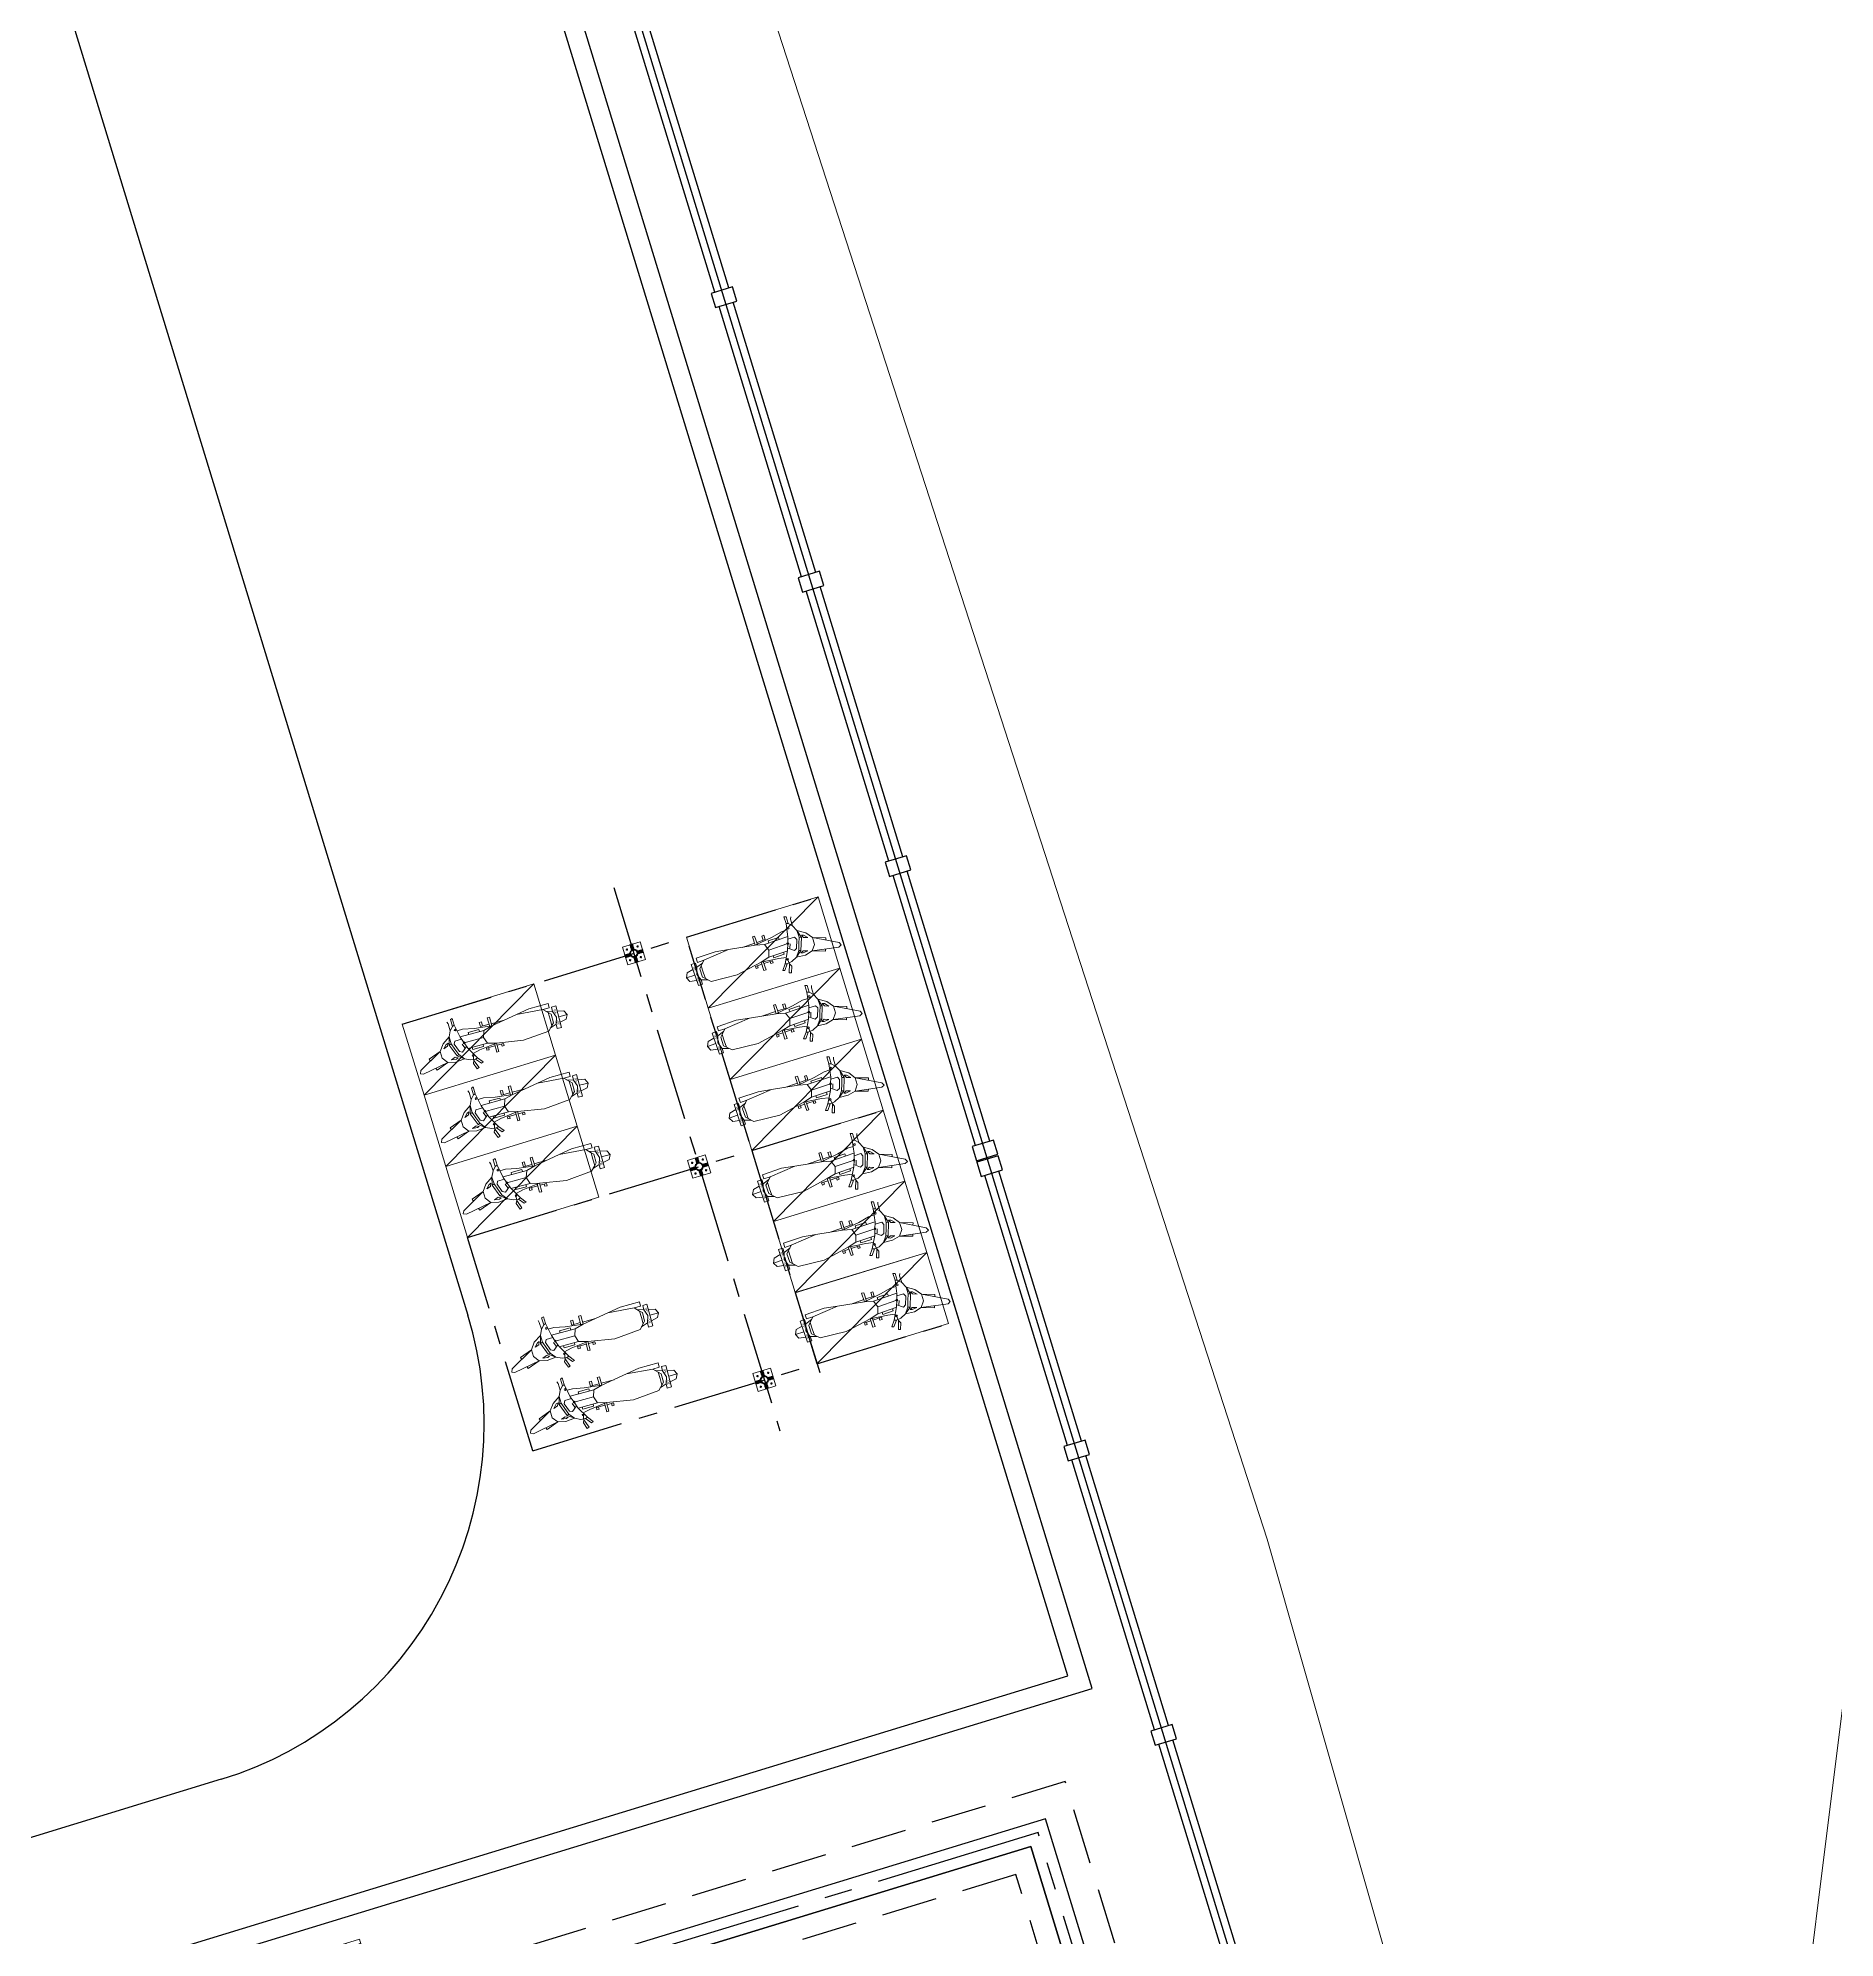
# Model space of a CAD drawing. Header units: inches. Extents: x 543393 to 2689207, y 1841861 to 9121372.
# Drawn here: x 547522.7 to 547546.88, y 1841974.76 to 1842000.31 of the extents above; entities that cross this region are included whole.
import ezdxf
from ezdxf.enums import TextEntityAlignment as Align

# ---------------------------------------------------------------- set-up
doc = ezdxf.new("R2010")
doc.units = ezdxf.units.IN
doc.header["$MEASUREMENT"] = 0
for name, pattern in [('CENTER', [2, 1.25, -0.25, 0.25, -0.25]), ('CENTER2', [1.125, 0.75, -0.125, 0.125, -0.125]), ('CONTINU', [0]), ('DASHDOT', [1, 0.5, -0.25, 0, -0.25]), ('HIDDEN', [0.375, 0.25, -0.125]), ('HIDDEN2', [0.1875, 0.125, -0.0625])]:
    doc.linetypes.add(name, pattern=pattern)
for name, color, linetype, lineweight in [('00', 5, 'Continuous', 9), ('01', 1, 'Continuous', 9), ('03', 1, 'Continuous', 13), ('08', 8, 'Continuous', 9), ('BK_DKTHEP', 5, 'Continuous', 9), ('Level 30', 7, 'Continuous', 0), ('NET03', 1, 'Continuous', 13), ('NET15', 2, 'Continuous', 13), ('NETKHUAT', 3, 'HIDDEN2', 13), ('NOITHAT', 8, 'Continuous', 9), ('TB moi', 3, 'Continuous', 9)]:
    doc.layers.add(name, color=color, linetype=linetype, lineweight=lineweight)
for name, color, linetype in [('0_Central_Road', 9, 'Continuous'), ('1', 3, 'Continuous'), ('Duong', 4, 'Continuous'), ('LAPMOI', 4, 'Continuous'), ('Tim', 30, 'CENTER'), ('XD-Mong TB', 4, 'Continuous')]:
    doc.layers.add(name, color=color, linetype=linetype)
doc.styles.add('CAD12', font='vntimeh.shx', dxfattribs={"width": 0.75, "height": 150})
doc.styles.add('Tahoma-R', font='tahoma.ttf')
doc.dimstyles.new('1-100', dxfattribs={"dimscale": 0, "dimtxt": 150, "dimasz": 100, "dimexe": 100, "dimexo": 0, "dimgap": 50, "dimtad": 1, "dimdec": 0, "dimdsep": 46, "dimtxsty": 'CAD12', "dimblk": 'ARCHTICK', "dimcen": 2.5, "dimdle": 150, "dimclrd": 8, "dimclre": 8, "dimclrt": 4, "dimadec": 0, "dimazin": 0, "dimtfac": 1, "dimtdec": 0, "dimtix": 1, "dimtmove": 2, "dimatfit": 2, "dimfxl": 200, "dimfxlon": 1, "dimtolj": 1, "dimtzin": 0, "dimarcsym": 0})

# ---------------------------------------------------------------- blocks, each defined once
blk = doc.blocks.new('HR')
at = {"layer": 'LAPMOI'}
for points in [[(197005, 65096), (197205, 65096), (197205, 65396), (197005, 65396)], [(201005, 65096), (201205, 65096), (201205, 65396), (201005, 65396)]]:
    blk.add_lwpolyline(points, close=True, dxfattribs=at)
for points in [[(197205, 65346), (201005, 65346)], [(197205, 65146), (201005, 65146)]]:
    blk.add_lwpolyline(points, dxfattribs=at)
blk = doc.blocks.new('BNCH')
at = {"layer": 'XD-Mong TB', "color": 8, "linetype": 'HIDDEN', "ltscale": 3000}
for points in [[(-550, -550), (7350, -550), (7350, 7350), (-550, 7350)], [(450, 450), (6350, 450), (6350, 6350), (450, 6350)]]:
    blk.add_lwpolyline(points, close=True, dxfattribs=at)
at = {"layer": 'XD-Mong TB'}
for points in [[(-150, -150), (6950, -150), (6950, 6950), (-150, 6950)], [(150, 6650), (6650, 6650), (6650, 150), (150, 150)], [(150, 150), (6650, 150), (6650, 6650), (150, 6650)]]:
    blk.add_lwpolyline(points, close=True, dxfattribs=at)
at = {"layer": 'XD-Mong TB', "color": 6, "linetype": 'CENTER2', "lineweight": 25, "ltscale": 3000}
blk.add_lwpolyline([(0, 0), (6800, 0), (6800, 6800), (0, 6800)], close=True, dxfattribs=at)
blk = doc.blocks.new('di 800')
at = {"color": 2}
for p, q in [((-773, 0), (-773, 53)), ((-719, 0), (-719, 23)), ((-719, 0), (-689, 0)), ((-689, 0), (-689, 23)), ((-127, -26), (-646, -26)), ((-646, -53), (-127, -53))]:
    blk.add_line(p, q, dxfattribs=at)
at = {"color": 5}
blk.add_line((200, 26), (0, 26), dxfattribs=at)
at = {"color": 2}
for points in [[(-646, 0), (-646, -53), (-773, -53), (-773, 0), (-646, 0)], [(-670, 0), (-127, 0)], [(-127, 0), (-127, -53), (0, -53), (0, 0), (-127, 0)]]:
    blk.add_lwpolyline(points, dxfattribs=at)
at = {"color": 5}
blk.add_lwpolyline([(200, -20), (53, -20), (53, 0), (0, 0), (0, 26), (200, 26)], close=True, dxfattribs=at)
at = {"color": 2}
blk.add_circle((-704, 37), 20.2, dxfattribs=at)
at = {"color": 2, "linetype": 'CONTINU'}
blk.add_arc((85, 90), 868, 189.4961, 264.402, dxfattribs=at)
blk = doc.blocks.new('_ArchTick')
at = {"color": 0, "linetype": 'ByBlock', "const_width": 0.5}
blk.add_lwpolyline([(-0.7, -0.7), (0.7, 0.7)], dxfattribs=at)
blk = doc.blocks.new('A$C10F07C29')
at = {"layer": 'NOITHAT', "color": 251}
blk.add_lwpolyline([(0, 1850), (1000, 1850), (1000, 0), (0, 0)], close=True, dxfattribs=at)
blk.add_lwpolyline([(0, 1850), (1000, 0)], dxfattribs=at)
blk = doc.blocks.new('A$C5FD90523')
at = {"layer": 'NET15'}
h = blk.add_hatch(color=251, dxfattribs=at)
h.paths.add_polyline_path([(50, 135), (0, 135), (0, 115), (50, 115)])
h.paths.add_polyline_path([(76, 135), (50, 135), (50, 115), (76, 115, -0.050382), (75, 125, -0.050382)])
h.paths.add_polyline_path([(200, 135), (174, 135, -0.050382), (175, 125, -0.050382), (174, 115), (200, 115)])
h.paths.add_polyline_path([(250, 135), (200, 135), (200, 115), (250, 115)])
for points in [[(78, 143, 0.413358), (70, 135), (76, 135, -0.039214)], [(78, 107, -0.413358), (70, 115), (76, 115, 0.039214)], [(119, 175), (119, 180), (113, 180, 0.30369), (106, 171, -0.067067)], [(119, 70), (113, 70, -0.30369), (106, 79, 0.067067), (119, 75)], [(139, 180), (139, 173, -0.049936), (148, 169, 0.321271)], [(139, 70), (139, 77, 0.049936), (148, 81, -0.321271)], [(172, 143, -0.413358), (180, 135), (174, 135, 0.039214)], [(172, 107, 0.413358), (180, 115), (174, 115, -0.039214)]]:
    blk.add_hatch(color=251, dxfattribs=at).paths.add_polyline_path(points)
h = blk.add_hatch(color=251, dxfattribs=at)
h.paths.add_polyline_path([(139, 77, -0.051004), (129, 75), (129, 0), (139, 0)])
h.paths.add_polyline_path([(129, 75, -0.050133), (119, 75), (119, 0), (129, 0)])
h.paths.add_polyline_path([(139, 250), (129, 250), (129, 175, -0.051004), (139, 173)])
h.paths.add_polyline_path([(129, 250), (119, 250), (119, 175, -0.050133), (129, 175)])
at = {"layer": '03', "color": 8}
for p, q in [((76, 135), (0, 135)), ((174, 115), (250, 115))]:
    blk.add_line(p, q, dxfattribs=at)
at = {"layer": '03', "color": 7}
blk.add_lwpolyline([(0, 0), (250, 0), (250, 250), (0, 250)], close=True, dxfattribs=at)
at = {"layer": 'NET03', "color": 2}
for centre in [(50, 200), (50, 200), (50, 200), (50, 50), (200, 200), (200, 50)]:
    blk.add_circle(centre, 8, dxfattribs=at)
at = {"layer": 'NET03', "color": 8}
for centre in [(50, 50), (50, 50), (50, 50), (200, 200)]:
    blk.add_circle(centre, 8, dxfattribs=at)
at = {"layer": 'NET03', "color": 1}
blk.add_circle((125, 125), 50, dxfattribs=at)
at = {"layer": 'NET03', "color": 9}
blk.add_circle((125, 125), 44.4, dxfattribs=at)
at = {"layer": 'NET15', "color": 8}
for p, q in [((0, 135), (0, 147)), ((0, 103), (0, 115)), ((10, 135), (10, 147)), ((10, 103), (10, 115)), ((20, 135), (20, 147)), ((20, 103), (20, 115)), ((30, 135), (30, 147)), ((30, 103), (30, 115)), ((40, 135), (40, 147)), ((40, 103), (40, 115)), ((50, 135), (50, 147)), ((50, 103), (50, 115)), ((60, 135), (60, 147)), ((60, 103), (60, 115)), ((76, 130), (68, 131)), ((76, 119), (68, 119)), ((70, 135), (70, 147)), ((70, 103), (70, 115)), ((70, 115), (70, 103)), ((79, 141), (71, 144)), ((79, 108), (71, 106)), ((83, 151), (76, 156)), ((83, 98), (76, 94)), ((90, 160), (84, 166)), ((90, 89), (84, 84)), ((98, 168), (93, 175)), ((98, 82), (93, 75)), ((107, 173), (104, 181)), ((108, 77), (104, 69)), ((119, 250), (107, 250)), ((119, 240), (107, 240)), ((119, 230), (107, 230)), ((119, 220), (107, 220)), ((119, 210), (107, 210)), ((119, 200), (107, 200)), ((119, 190), (107, 190)), ((119, 180), (107, 180)), ((119, 70), (107, 70)), ((119, 70), (107, 70)), ((119, 60), (107, 60)), ((119, 50), (107, 50)), ((119, 40), (107, 40)), ((119, 30), (107, 30)), ((119, 20), (107, 20)), ((119, 10), (107, 10)), ((118, 177), (116, 185)), ((118, 73), (116, 65)), ((129, 178), (129, 186)), ((129, 72), (129, 64)), ((151, 250), (139, 250)), ((151, 240), (139, 240)), ((151, 230), (139, 230)), ((151, 220), (139, 220)), ((151, 210), (139, 210)), ((151, 200), (139, 200)), ((151, 190), (139, 190)), ((151, 180), (139, 180)), ((139, 180), (151, 180)), ((151, 70), (139, 70)), ((151, 70), (139, 70)), ((139, 70), (151, 70)), ((151, 60), (139, 60)), ((151, 50), (139, 50)), ((151, 40), (139, 40)), ((151, 30), (139, 30)), ((151, 20), (139, 20)), ((151, 10), (139, 10)), ((140, 177), (142, 185)), ((140, 73), (142, 65)), ((147, 169), (151, 177)), ((147, 81), (151, 73)), ((157, 164), (162, 170)), ((157, 86), (162, 80)), ((165, 156), (171, 162)), ((165, 94), (171, 88)), ((170, 147), (177, 151)), ((170, 104), (177, 99)), ((176, 113), (184, 110)), ((180, 135), (180, 147)), ((180, 103), (180, 115)), ((182, 120), (190, 119)), ((190, 135), (190, 147)), ((190, 103), (190, 115)), ((200, 135), (200, 147)), ((200, 103), (200, 115)), ((210, 135), (210, 147)), ((210, 103), (210, 115)), ((220, 135), (220, 147)), ((220, 103), (220, 115)), ((230, 135), (230, 147)), ((230, 103), (230, 115)), ((240, 135), (240, 147)), ((240, 103), (240, 115)), ((250, 135), (250, 147)), ((250, 103), (250, 115)), ((119, 0), (107, 0)), ((151, 0), (139, 0))]:
    blk.add_line(p, q, dxfattribs=at)
at = {"layer": 'NET15', "color": 251}
for p, q in [((76, 115), (0, 115)), ((174, 135), (250, 135)), ((182, 131), (190, 131))]:
    blk.add_line(p, q, dxfattribs=at)
for centre, radius, start, end in [((78, 135), 7.87, 86.7393, 177.5598), ((78, 115), 7.87, 182.4402, 273.2607), ((116, 79), 9.77, 183.2842, 289.0108), ((136, 168), 12.2, 4.853, 76.096), ((136, 82), 12.2, 283.904, 355.147), ((172, 135), 7.87, 2.4402, 93.2607), ((172, 115), 7.87, 266.7393, 357.5598)]:
    blk.add_arc(centre, radius, start, end, dxfattribs=at)
at = {"layer": 'NET15', "color": 8}
blk.add_arc((116, 171), 9.77, 70.9892, 176.7158, dxfattribs=at)
at = {"layer": 'NETKHUAT', "color": 8, "ltscale": 70}
for p, q in [((36, 200), (64, 200)), ((36, 50), (64, 50)), ((50, 186), (50, 214)), ((50, 36), (50, 64)), ((186, 200), (214, 200)), ((186, 50), (214, 50)), ((200, 186), (200, 214)), ((200, 36), (200, 64))]:
    blk.add_line(p, q, dxfattribs=at)
blk = doc.blocks.new('XEMAY')
for p, q in [((-457, 241), (-448, 541)), ((-448, 541), (-388, 539)), ((-388, 539), (-390, 479)), ((-269, 536), (-330, 478)), ((92, 556), (-269, 536)), ((450, 485), (92, 556)), ((361, 518), (362, 548)), ((451, 515), (361, 518)), ((362, 548), (392, 547)), ((392, 547), (391, 517)), ((454, 605), (450, 485)), ((484, 604), (454, 605)), ((480, 484), (484, 604)), ((601, 511), (481, 514)), ((572, 542), (571, 512)), ((602, 541), (572, 542)), ((601, 511), (602, 541)), ((725, 685), (696, 676)), ((696, 676), (753, 600)), ((782, 609), (725, 685)), ((782, 609), (753, 600)), ((753, 600), (838, 439)), ((801, 742), (772, 733)), ((810, 619), (772, 733)), ((848, 600), (782, 609)), ((829, 657), (801, 742)), ((801, 553), (810, 619)), ((810, 619), (829, 657)), ((924, 562), (848, 600)), ((1009, 495), (924, 562)), ((981, 486), (924, 562)), ((1152, 543), (1322, 599)), ((1322, 599), (1332, 571)), ((-541, 454), (-573, 395)), ((-544, 334), (-573, 395)), ((-453, 391), (-573, 395)), ((-455, 313), (-544, 334)), ((-451, 469), (-541, 454)), ((-390, 479), (-423, 390)), ((-395, 299), (-423, 390)), ((-395, 299), (-397, 239)), ((-306, 267), (-395, 299)), ((-299, 507), (-390, 479)), ((-365, 329), (-361, 448)), ((-335, 298), (-365, 329)), ((-361, 448), (-330, 478)), ((-335, 298), (-333, 388)), ((-277, 236), (-335, 298)), ((-330, 478), (-333, 388)), ((564, 272), (443, 245)), ((569, 452), (450, 485)), ((597, 361), (564, 272)), ((894, 262), (564, 272)), ((597, 361), (569, 452)), ((839, 444), (569, 452)), ((867, 353), (597, 361)), ((838, 439), (867, 353)), ((924, 467), (848, 410)), ((895, 268), (867, 353)), ((895, 363), (876, 420)), ((886, 296), (980, 296)), ((923, 88), (895, 268)), ((962, 448), (924, 467)), ((999, 334), (962, 448)), ((980, 296), (999, 334)), ((1009, 495), (981, 486)), ((981, 486), (1009, 400)), ((1066, 325), (1009, 495)), ((1037, 315), (1009, 400)), ((1066, 325), (1037, 315)), ((1037, 220), (1066, 325)), ((1037, 315), (1037, 220)), ((1208, 372), (1379, 428)), ((1379, 428), (1370, 457)), ((-397, 239), (-457, 241)), ((-369, 179), (-367, 239)), ((-99, 171), (-369, 179)), ((-367, 239), (-277, 236)), ((82, 196), (-277, 236)), ((82, 196), (-99, 171)), ((443, 245), (82, 196)), ((443, 215), (263, 221)), ((440, 125), (443, 245)), ((470, 125), (440, 125)), ((473, 244), (470, 125)), ((592, 211), (473, 214)), ((561, 152), (563, 212)), ((591, 151), (561, 152)), ((592, 211), (591, 151)), ((952, 97), (923, 88)), ((923, -7), (923, 88)), ((952, 2), (923, -7)), ((999, 144), (952, 97)), ((952, 97), (952, 2)), ((1037, 220), (999, 144)), ((999, 144), (999, 49)), ((999, 49), (1009, 21))]:
    blk.add_line(p, q)
for points in [[(450, 485), (691, 508), (792, 526)], [(1208, 467), (1152, 543), (1047, 571), (924, 562)], [(1028, 533), (1095, 524), (1038, 505), (1000, 524), (1028, 533)], [(1550, 580), (1512, 599), (1152, 543)], [(1550, 580), (1531, 542), (1208, 372)], [(774, 266), (773, 236), (623, 240), (624, 270)], [(779, 446), (780, 476), (630, 480), (629, 450)], [(1208, 467), (1208, 372), (1142, 286), (1037, 220)], [(1104, 305), (1151, 353), (1094, 334), (1075, 296), (1104, 305)], [(443, 245), (682, 208), (832, 174), (910, 172)]]:
    blk.add_lwpolyline(points)
for centre in [(801, 553), (867, 353), (933, 154)]:
    blk.add_circle(centre, 12)
at = {"width": 0.9}
blk.add_text('30-___-HI', height=36, rotation=268.3562, dxfattribs=at).set_placement((-453, 391), align=Align.BOTTOM_CENTER)
blk = doc.blocks.new('TBCH')
at = {"layer": '08', "lineweight": 13}
h = blk.add_hatch(color=256, dxfattribs=at)
h.paths.add_polyline_path([(73131, 55519), (73131, 55419), (73031, 55419), (73031, 55519)])
h.paths.add_polyline_path([(73031, 55519), (73031, 55619), (73131, 55619), (73131, 55519)])
h.paths.add_polyline_path([(73131, 55519), (73131, 55619), (73231, 55619), (73231, 55519)])
h.paths.add_polyline_path([(73231, 55519), (73231, 55419), (73131, 55419), (73131, 55519)])
h = blk.add_hatch(color=256, dxfattribs=at)
h.paths.add_polyline_path([(73131, 55519), (73131, 55619), (73031, 55619), (73031, 55519)])
h.paths.add_polyline_path([(73031, 55519), (73031, 55419), (73131, 55419), (73131, 55519)])
h.paths.add_polyline_path([(73131, 55519), (73131, 55419), (73231, 55419), (73231, 55519)])
h.paths.add_polyline_path([(73231, 55519), (73231, 55619), (73131, 55619), (73131, 55519)])
h = blk.add_hatch(color=256, dxfattribs=at)
h.paths.add_polyline_path([(77131, 55519), (77131, 55419), (77031, 55419), (77031, 55519)])
h.paths.add_polyline_path([(77031, 55519), (77031, 55619), (77131, 55619), (77131, 55519)])
h.paths.add_polyline_path([(77131, 55519), (77131, 55619), (77231, 55619), (77231, 55519)])
h.paths.add_polyline_path([(77231, 55519), (77231, 55419), (77131, 55419), (77131, 55519)])
h = blk.add_hatch(color=256, dxfattribs=at)
h.paths.add_polyline_path([(77131, 55519), (77131, 55619), (77031, 55619), (77031, 55519)])
h.paths.add_polyline_path([(77031, 55519), (77031, 55419), (77131, 55419), (77131, 55519)])
h.paths.add_polyline_path([(77131, 55519), (77131, 55419), (77231, 55419), (77231, 55519)])
h.paths.add_polyline_path([(77231, 55519), (77231, 55619), (77131, 55619), (77131, 55519)])
h = blk.add_hatch(color=256, dxfattribs=at)
h.paths.add_polyline_path([(73131, 50519), (73131, 50419), (73031, 50419), (73031, 50519)])
h.paths.add_polyline_path([(73031, 50519), (73031, 50619), (73131, 50619), (73131, 50519)])
h.paths.add_polyline_path([(73131, 50519), (73131, 50619), (73231, 50619), (73231, 50519)])
h.paths.add_polyline_path([(73231, 50519), (73231, 50419), (73131, 50419), (73131, 50519)])
h = blk.add_hatch(color=256, dxfattribs=at)
h.paths.add_polyline_path([(77131, 50519), (77131, 50419), (77031, 50419), (77031, 50519)])
h.paths.add_polyline_path([(77031, 50519), (77031, 50619), (77131, 50619), (77131, 50519)])
h.paths.add_polyline_path([(77131, 50519), (77131, 50619), (77231, 50619), (77231, 50519)])
h.paths.add_polyline_path([(77231, 50519), (77231, 50419), (77131, 50419), (77131, 50519)])
at = {"lineweight": 13}
for p, q in [((76272, 57219, 0), (76281, 57219, 0)), ((76272, 48819, 0), (76281, 48819, 0))]:
    blk.add_line(p, q, dxfattribs=at)
at = {"layer": '00', "lineweight": 13}
for p, q in [((73981, 55619, 0), (73981, 57219, 0)), ((73981, 57219, 0), (76281, 57219, 0)), ((76281, 55619, 0), (76281, 57219, 0)), ((75931, 55419, 0), (75931, 55619, 0)), ((77231, 53819, 0), (77231, 55619, 0)), ((73231, 55419, 0), (77031, 55419, 0)), ((73231, 50619, 0), (73231, 55419, 0)), ((73231, 55419, 0), (77031, 55419, 0)), ((75131, 55419, 0), (75931, 55419, 0)), ((77031, 53819, 0), (77031, 55419, 0)), ((77031, 50619, 0), (77031, 55419, 0)), ((73031, 54419, 0), (73231, 54419, 0)), ((73031, 54419, 0), (73231, 54419, 0)), ((73231, 53619, 0), (73231, 54419, 0)), ((77231, 54419, 0), (77031, 54419, 0)), ((77031, 53619, 0), (77031, 54419, 0)), ((77231, 54419, 0), (77031, 54419, 0)), ((73031, 53619, 0), (73231, 53619, 0)), ((77231, 53619, 0), (77031, 53619, 0)), ((73031, 53217, 0), (73031, 52417, 0)), ((77231, 53217, 0), (77231, 52417, 0)), ((73031, 52419, 0), (73231, 52419, 0)), ((73031, 52419, 0), (73031, 51619, 0)), ((73031, 52419, 0), (73231, 52419, 0)), ((73231, 51619, 0), (73231, 52419, 0)), ((77231, 52419, 0), (77031, 52419, 0)), ((77031, 51619, 0), (77031, 52419, 0)), ((77231, 52419, 0), (77031, 52419, 0)), ((77231, 52419, 0), (77231, 51619, 0)), ((77031, 50619, 0), (77031, 52219, 0)), ((77231, 50419, 0), (77231, 52219, 0)), ((73031, 51619, 0), (73231, 51619, 0)), ((77231, 51619, 0), (77031, 51619, 0)), ((73231, 50619, 0), (77031, 50619, 0)), ((73981, 50419, 0), (73981, 48819, 0)), ((76281, 50419, 0), (76281, 48819, 0)), ((73981, 48819, 0), (76281, 48819, 0))]:
    blk.add_line(p, q, dxfattribs=at)
at = {"layer": '00', "lineweight": 20}
for p, q in [((73031, 50419, 0), (73031, 55619, 0)), ((73031, 55619, 0), (77231, 55619, 0)), ((77231, 50419, 0), (77231, 55619, 0)), ((73031, 50419, 0), (77231, 50419, 0))]:
    blk.add_line(p, q, dxfattribs=at)
at = {"layer": '00', "lineweight": 13, "elevation": 0}
for points in [[(73981, 56419), (72231, 56419), (72231, 49542), (73981, 49542)], [(78031, 54169), (78031, 56419), (76281, 56419)], [(76281, 49619), (78031, 49619), (78031, 54169)]]:
    blk.add_lwpolyline(points, dxfattribs=at)
for points in [[(73031, 55619), (73231, 55619), (73231, 55419), (73031, 55419)], [(73031, 55419), (73231, 55419), (73231, 55619), (73031, 55619)], [(73031, 55419), (73231, 55419), (73231, 55619), (73031, 55619)], [(73031, 55419), (73231, 55419), (73231, 55619), (73031, 55619)], [(73031, 55419), (73231, 55419), (73231, 55619), (73031, 55619)], [(73031, 55619), (73231, 55619), (73231, 55419), (73031, 55419)], [(73031, 55619), (73231, 55619), (73231, 55419), (73031, 55419)], [(73031, 55619), (73231, 55619), (73231, 55419), (73031, 55419)], [(73031, 55619), (73231, 55619), (73231, 55419), (73031, 55419)], [(73031, 55619), (73231, 55619), (73231, 55419), (73031, 55419)], [(77231, 55619), (77031, 55619), (77031, 55419), (77231, 55419)], [(77031, 55419), (77231, 55419), (77231, 55619), (77031, 55619)], [(77031, 55419), (77231, 55419), (77231, 55619), (77031, 55619)], [(77031, 55419), (77231, 55419), (77231, 55619), (77031, 55619)], [(77031, 55419), (77231, 55419), (77231, 55619), (77031, 55619)], [(77231, 55619), (77031, 55619), (77031, 55419), (77231, 55419)], [(77031, 55619), (77231, 55619), (77231, 55419), (77031, 55419)], [(77031, 55619), (77231, 55619), (77231, 55419), (77031, 55419)], [(77031, 55619), (77231, 55619), (77231, 55419), (77031, 55419)], [(77031, 55619), (77231, 55619), (77231, 55419), (77031, 55419)], [(77031, 50619), (73231, 50619), (73231, 55419), (77031, 55419)], [(73031, 50419), (73231, 50419), (73231, 50619), (73031, 50619)], [(73031, 50419), (73231, 50419), (73231, 50619), (73031, 50619)], [(73031, 50419), (73231, 50419), (73231, 50619), (73031, 50619)], [(73031, 50419), (73231, 50419), (73231, 50619), (73031, 50619)], [(73031, 50419), (73231, 50419), (73231, 50619), (73031, 50619)], [(77231, 50419), (77031, 50419), (77031, 50619), (77231, 50619)], [(77031, 50419), (77231, 50419), (77231, 50619), (77031, 50619)], [(77031, 50419), (77231, 50419), (77231, 50619), (77031, 50619)], [(77031, 50419), (77231, 50419), (77231, 50619), (77031, 50619)], [(77031, 50419), (77231, 50419), (77231, 50619), (77031, 50619)]]:
    blk.add_lwpolyline(points, close=True, dxfattribs=at)
at = {"layer": '01', "lineweight": 13}
for p, q in [((75891, 55619, 0), (75891, 55419, 0)), ((73231, 54379, 0), (73031, 54379, 0)), ((73181, 53659, 0), (73181, 54379, 0)), ((77031, 54379, 0), (77231, 54379, 0)), ((77081, 53659, 0), (77081, 54379, 0)), ((73231, 53659, 0), (73031, 53659, 0)), ((77031, 53659, 0), (77231, 53659, 0)), ((73231, 52379, 0), (73031, 52379, 0)), ((73181, 51659, 0), (73181, 52379, 0)), ((77031, 52379, 0), (77231, 52379, 0)), ((77081, 51659, 0), (77081, 52379, 0)), ((73231, 51659, 0), (73031, 51659, 0)), ((77031, 51659, 0), (77231, 51659, 0))]:
    blk.add_line(p, q, dxfattribs=at)
at = {"layer": '08', "lineweight": 13}
for p, q in [((75131, 56947, 0), (73981, 57165, 0)), ((75131, 56865, 0), (73981, 57083, 0)), ((75131, 57035, 0), (74161, 57219, 0)), ((75131, 57103, 0), (74420, 57219, 0)), ((75131, 57035, 0), (76101, 57219, 0)), ((75131, 57103, 0), (75842, 57219, 0)), ((75131, 56947, 0), (76281, 57165, 0)), ((75131, 56865, 0), (76281, 57083, 0)), ((75131, 56753, 0), (73981, 56971, 0)), ((75131, 56613, 0), (73981, 56831, 0)), ((75131, 56753, 0), (76281, 56971, 0)), ((75131, 56613, 0), (76281, 56831, 0)), ((75131, 56419, 0), (73981, 56637, 0)), ((75131, 56419, 0), (76281, 56637, 0)), ((75131, 49619, 0), (73981, 49401, 0)), ((75131, 49619, 0), (76281, 49401, 0)), ((75131, 49425, 0), (73981, 49207, 0)), ((75131, 49425, 0), (76281, 49207, 0)), ((75131, 49285, 0), (73981, 49067, 0)), ((75131, 49173, 0), (73981, 48955, 0)), ((75131, 49091, 0), (73981, 48873, 0)), ((75131, 49285, 0), (76281, 49067, 0)), ((75131, 49173, 0), (76281, 48955, 0)), ((75131, 49091, 0), (76281, 48873, 0)), ((75131, 49003, 0), (74161, 48819, 0)), ((75131, 48935, 0), (74420, 48819, 0)), ((75131, 49003, 0), (76101, 48819, 0)), ((75131, 48935, 0), (75842, 48819, 0))]:
    blk.add_line(p, q, dxfattribs=at)
at = {"layer": 'BK_DKTHEP', "lineweight": 13}
for p, q in [((77292, 55538, 0), (77292, 55338, 0)), ((73031, 55419, 0), (73231, 55419, 0)), ((77031, 55419, 0), (77231, 55419, 0)), ((73031, 50619, 0), (73231, 50619, 0)), ((77031, 50619, 0), (77231, 50619, 0))]:
    blk.add_line(p, q, dxfattribs=at)
at = {"layer": '00', "linetype": 'CONTINU', "lineweight": 13, "xscale": -1}
for p, rotation in [((74357, 55619, 0), 90), ((75905, 50419, 0), 270)]:
    blk.add_blockref('di 800', p, dxfattribs=dict(at, rotation=rotation))
at = {"layer": '00', "linetype": 'CONTINU', "lineweight": 13}
for p, rotation in [((75905, 55619, 0), 270), ((74357, 50419, 0), 90.00000000000001)]:
    blk.add_blockref('di 800', p, dxfattribs=dict(at, rotation=rotation))
at = {"layer": '00', "lineweight": 13}
for points in [[(75131, 56419, 0), (75131, 57219, 0)], [(75131, 49619, 0), (75131, 48819, 0)]]:
    blk.add_leader(points, dimstyle='1-100', override={"dimscale": 1, "dimasz": 3, "dimgap": 0.5, "dimtad": 0, "dimtxsty": 'Tahoma-R'}, dxfattribs=at)

msp = doc.modelspace()

# ---------------------------------------------------------------- linework, layer by layer
at = {"layer": '0_Central_Road', "linetype": 'DASHDOT', "ltscale": 1000}
msp.add_lwpolyline([(547542.108, 1841963.566), (547526.016, 1842016.159), (547425.611, 1841985.438), (547461.305, 1841868.777), (547533.023, 1841890.72)], dxfattribs=at)
msp.add_lwpolyline([(547519.825, 1842011.441), (547528.486, 1841983.137, -0.414214), (547525.167, 1841976.893), (547508.433, 1841971.772)], format="xyb", dxfattribs=at)
at = {"layer": '1', "color": 8, "linetype": 'CENTER'}
for p, q in [((547527.603, 1841987.049), (547533.34, 1841988.804)), ((547528.481, 1841984.18), (547534.217, 1841985.936)), ((547529.358, 1841981.312), (547535.095, 1841983.067))]:
    msp.add_line(p, q, dxfattribs=at)
for points in [[(547530.449, 1841988.887), (547532.685, 1841981.58)], [(547532.269, 1841985.47), (547531.464, 1841988.1)], [(547532.305, 1841985.351), (547533.219, 1841982.363)], [(547529.358, 1841981.312), (547528.481, 1841984.18)]]:
    msp.add_lwpolyline(points, dxfattribs=at)
at = {"layer": 'Duong', "color": 8}
msp.add_lwpolyline([(547482.24, 1842002.66), (547482.503, 1842001.8, -0.414214), (547482.012, 1842000.876), (547441.362, 1841988.438), (547476.038, 1841875.104), (547531.52, 1841892.08), (547519.74, 1841930.578, -0.414214), (547521.559, 1841934), (547531.37, 1841937.002), (547530.047, 1841941.324), (547520.236, 1841938.322, -0.414214), (547516.815, 1841940.14), (547509.295, 1841964.716, -0.414214), (547512.441, 1841970.635), (547536.883, 1841978.114), (547526.098, 1842013.361), (547513.552, 1842009.522), (547522.213, 1841981.217, -0.414214), (547520.394, 1841977.796), (547511.119, 1841974.958, -0.414214), (547505.199, 1841978.103), (547496.334, 1842007.077)], format="xyb", dxfattribs=at)
at = {"layer": 'Duong'}
for points in [[(547482.488, 1842002.737), (547482.752, 1842001.876, -0.414214), (547482.088, 1842000.627), (547441.687, 1841988.266), (547476.211, 1841875.429), (547531.195, 1841892.252), (547519.492, 1841930.502, -0.414214), (547521.483, 1841934.248), (547531.045, 1841937.174), (547529.875, 1841940.999), (547520.312, 1841938.073, -0.414214), (547516.566, 1841940.064), (547509.047, 1841964.64, -0.414214), (547512.365, 1841970.884), (547536.558, 1841978.286), (547525.908, 1842013.093), (547513.86, 1842009.407), (547522.461, 1841981.293, -0.414214), (547520.47, 1841977.547), (547511.195, 1841974.709, -0.414214), (547504.951, 1841978.027), (547496.086, 1842007.001)], [(547531.045, 1841937.174), (547529.875, 1841940.999), (547520.312, 1841938.073, -0.414214), (547516.566, 1841940.064), (547509.047, 1841964.64, -0.414214), (547512.365, 1841970.884), (547536.558, 1841978.286), (547525.908, 1842013.093), (547513.86, 1842009.407), (547522.461, 1841981.293, -0.414214), (547520.47, 1841977.547), (547511.195, 1841974.709, -0.414214), (547504.951, 1841978.027), (547496.173, 1842006.714), (547495.982, 1842006.656), (547495.982, 1842006.656), (547489.767, 1842004.754), (547489.767, 1842004.754), (547489.767, 1842004.754), (547489.723, 1842004.898), (547486.95, 1842004.049)]]:
    msp.add_lwpolyline(points, format="xyb", dxfattribs=at)
msp.add_lwpolyline([(547535.328, 1841985.211), (547535.334, 1841985.192)], dxfattribs=at)
at = {"layer": 'Level 30', "color": 5, "linetype": 'Continuous', "lineweight": 0, "flags": 128}
msp.add_lwpolyline([(547413.28, 1841984.203), (547426.991, 1841988.095), (547435.266, 1841990.209), (547457.738, 1841996.905), (547464.757, 1841999.096), (547479.303, 1842003.38), (547483.2, 1842004.528), (547493.957, 1842007.834), (547522.598, 1842016.302), (547526.675, 1842017.474), (547526.71, 1842017.467), (547526.737, 1842017.444), (547526.745, 1842017.428), (547531.542, 1842003.854), (547539.239, 1841980.121), (547541.659, 1841971.654), (547545.189, 1841960.262), (547545.986, 1841957.844), (547545.5, 1841966), (547545.5, 1841966), (547547, 1841978)], dxfattribs=at)
at = {"layer": 'NOITHAT'}
msp.add_lwpolyline([(547533.34, 1841988.804), (547535.095, 1841983.067)], dxfattribs=at)

# ---------------------------------------------------------------- block references
at = {"layer": 'LAPMOI', "xscale": 0.001, "yscale": 0.001, "zscale": 0.001, "rotation": 107.0123114188912}
for p in [(547651.991, 1841827.435), (547653.161, 1841823.61), (547654.332, 1841819.785), (547655.502, 1841815.96), (547656.736, 1841811.925), (547657.907, 1841808.1), (547659.077, 1841804.275)]:
    msp.add_blockref('HR', p, dxfattribs=at)
at = {"layer": 'NOITHAT', "yscale": 0.0009998956077418276}
for name, p, xscale, zscale, rotation in [('XEMAY', (547531.858, 1841988.216, 16.995), -0.0009998956077418276, 0.0009998956077418273, 197.0123114188912), ('A$C10F07C29', (547531.428, 1841988.219), 0.0009998956077418276, 0.0009998956077418276, 287.0123114186019), ('A$C10F07C29', (547527.603, 1841987.049), 0.0009998956077418276, 0.0009998956077418276, 287.0123114186019), ('XEMAY', (547532.14, 1841987.294, 16.995), -0.0009998956077418276, 0.0009998956077418273, 197.0123114188912), ('A$C10F07C29', (547531.72, 1841987.263), 0.0009998956077418276, 0.0009998956077418276, 287.0123114186019), ('XEMAY', (547529.16, 1841987.391, 16.995), 0.0009998956077418276, 0.0009998956077418276, 197.0123114186019), ('A$C10F07C29', (547532.013, 1841986.307), 0.0009998956077418276, 0.0009998956077418276, 287.0123114186019), ('A$C10F07C29', (547527.896, 1841986.093), 0.0009998956077418276, 0.0009998956077418276, 287.0123114186019), ('XEMAY', (547529.442, 1841986.468, 16.995), 0.0009998956077418276, 0.0009998956077418276, 197.0123114186019), ('XEMAY', (547532.434, 1841986.332, 16.995), -0.0009998956077418276, 0.0009998956077418273, 197.0123114188912), ('A$C10F07C29', (547532.305, 1841985.351), 0.0009998956077418276, 0.0009998956077418276, 287.0123114186019), ('A$C10F07C29', (547528.188, 1841985.137), 0.0009998956077418276, 0.0009998956077418276, 287.0123114186019), ('XEMAY', (547529.737, 1841985.507, 16.995), 0.0009998956077418276, 0.0009998956077418276, 197.0123114186019), ('XEMAY', (547532.749, 1841985.304, 16.995), -0.0009998956077418276, 0.0009998956077418273, 197.0123114188912), ('XEMAY', (547533.031, 1841984.382, 16.995), -0.0009998956077418276, 0.0009998956077418273, 197.0123114188912), ('A$C10F07C29', (547532.598, 1841984.395), 0.0009998956077418276, 0.0009998956077418276, 287.0123114186019), ('XEMAY', (547533.325, 1841983.42, 16.995), -0.0009998956077418276, 0.0009998956077418273, 197.0123114188912), ('A$C10F07C29', (547532.89, 1841983.438), 0.0009998956077418276, 0.0009998956077418276, 287.0123114186019), ('XEMAY', (547530.388, 1841983.378, 16.995), 0.0009998956077418276, 0.0009998956077418276, 197.0123114186019), ('XEMAY', (547530.64, 1841982.556, 16.995), 0.0009998956077418276, 0.0009998956077418276, 197.0123114186019)]:
    msp.add_blockref(name, p, dxfattribs=dict(at, xscale=xscale, zscale=zscale, rotation=rotation))
at = {"layer": 'TB moi', "lineweight": 20, "xscale": -0.001, "yscale": 0.001, "zscale": 0.001, "rotation": 17.01231141889109}
msp.add_blockref('TBCH', (547614.512, 1841941.672), dxfattribs=at)
at = {"layer": 'Tim', "xscale": 0.0009998956077418276, "yscale": 0.0009998956077418276, "zscale": 0.0009998956077418276, "rotation": 287.0123114186019}
for p in [(547530.564, 1841988.085), (547531.441, 1841985.217), (547532.319, 1841982.349)]:
    msp.add_blockref('A$C5FD90523', p, dxfattribs=at)
at = {"layer": 'XD-Mong TB', "xscale": 0.001, "yscale": 0.001, "zscale": 0.001, "rotation": 107.0123114188912}
msp.add_blockref('BNCH', (547538.147, 1841969.674), dxfattribs=at)

doc.saveas('drawing.dxf')
